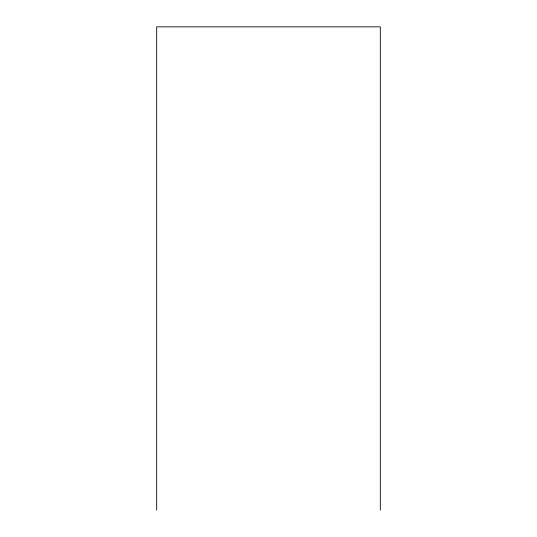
<?xml version="1.0" encoding="UTF-8"?>
<svg xmlns="http://www.w3.org/2000/svg" width="537" height="537" viewBox="0 0 537 537"><rect width="100%" height="100%" fill="white"/><g stroke="black" fill="none" stroke-linecap="round" stroke-linejoin="round"><path stroke-width="0.81" d="M380.317 510.15L380.317 26.85L156.683 26.85L156.683 510.15"/></g></svg>
